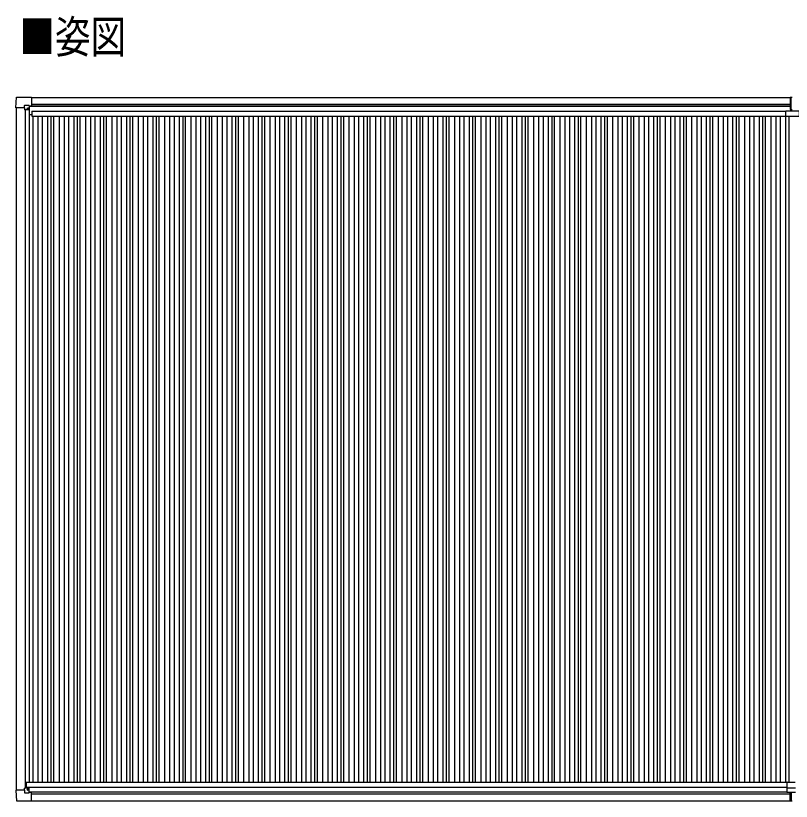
# Model space of a CAD drawing. Units: millimetres, scale not verified. Extents: x -18922 to 18922, y -13365 to 13365.
# Drawn here: x -5950 to -653, y 398 to 5760 of the extents above; entities that cross this region are included whole.
import ezdxf
from ezdxf.enums import TextEntityAlignment as Align

# ---------------------------------------------------------------- set-up
doc = ezdxf.new("R2010")
doc.units = ezdxf.units.MM
doc.header["$LTSCALE"] = 70
for name, color, linetype in [('0-2_USER1', 3, 'Continuous'), ('0-4_YKK_13', 4, 'Continuous'), ('0-5_YKK_A1', 4, 'Continuous')]:
    doc.layers.add(name, color=color, linetype=linetype)
doc.styles.add('ＭＳ ゴシック', font='')
doc.styles.get('ＭＳ ゴシック').set_extended_font_data('MS Gothic')

msp = doc.modelspace()

# ---------------------------------------------------------------- linework, layer by layer
at = {"layer": '0-4_YKK_13'}
for p, q in [((-5842.6, 5204.25), (-5841.74, 5203.39)), ((-5841.74, 5203.39), (-5841.74, 5145.79)), ((-661.15, 5203.85), (-661.15, 5120.44)), ((-653.65, 5119.44), (-653.65, 5204.3)), ((-5889.37, 5148.33), (-5859.45, 5148.33)), ((-5858.74, 5148.04), (-5857.74, 5147.04)), ((-5948.74, 5130.89), (-5949.57, 5131.72)), ((-5890.37, 5130.89), (-5948.74, 5130.89)), ((-5890.37, 5130.89), (-5890.37, 5147.33)), ((-5890.37, 5130.89), (-5890.37, 5117.89)), ((-5864.76, 5125.35), (-5864.76, 5124.39)), ((-5857.74, 5147.04), (-5857.74, 5117.39)), ((-5857.74, 5145.24), (-5842.95, 5145.24)), ((-5842.92, 5145.24), (-5842.2, 5145.29)), ((-5841.74, 5145.79), (-5841.74, 5145.77)), ((-690.65, 5073.05), (-690.65, 5110.05)), ((-660.15, 5119.44), (-653.65, 5119.44)), ((-654.65, 5119.24), (-654.65, 5119.44)), ((-654.65, 5110.05), (-654.65, 5119.24)), ((-653.65, 5119.44), (-647.15, 5119.44)), ((-600.65, 5072.05), (-689.65, 5072.05)), ((-5890.37, 473.51), (-5890.37, 486.51)), ((-5857.74, 457.36), (-5857.74, 487.01)), ((-683.65, 527.18), (-683.65, 459.18)), ((-683.65, 489.18), (-623.65, 489.18)), ((-681.65, 529.18), (-625.65, 529.18)), ((-5948.74, 473.51), (-5949.57, 472.68)), ((-5890.37, 473.51), (-5948.74, 473.51)), ((-5890.37, 473.51), (-5890.37, 457.07)), ((-5889.37, 456.07), (-5859.45, 456.07)), ((-5864.76, 479.05), (-5864.76, 480.01)), ((-5858.74, 456.36), (-5857.74, 457.36)), ((-5857.74, 459.16), (-5842.95, 459.16)), ((-5842.92, 459.16), (-5842.2, 459.11)), ((-5841.74, 458.61), (-5841.74, 458.63)), ((-5841.74, 401.01), (-5841.74, 458.61)), ((-683.65, 459.18), (-623.65, 459.18)), ((-661.15, 399.47), (-661.15, 459.18)), ((-653.65, 459.18), (-653.65, 399.01)), ((-5842.6, 400.15), (-5841.74, 401.01)), ((-653.65, 399.01), (-653.65, 398.02)), ((-646.15, 398.48), (-653.65, 398.02))]:
    msp.add_line(p, q, dxfattribs=at)
for points in [[(-5949.57, 5131.72), (-5949.68, 5131.84), (-5945.27, 5203.92)], [(-5944.77, 5204.39), (-5842.74, 5204.39), (-5842.6, 5204.25)], [(-661.15, 5203.85), (-653.65, 5204.3), (-646.15, 5203.85)], [(-5858.24, 5116.89), (-5887.8, 5116.89), (-5889.36, 5116.89), (-5890.37, 5117.89)], [(-5866.68, 5126.31), (-5867.64, 5126.31), (-5867.64, 5127.27), (-5866.68, 5127.27)], [(-5865.72, 5128.23), (-5865.72, 5129.19), (-5864.76, 5129.19), (-5864.76, 5128.23)], [(-5864.76, 5124.39), (-5865.72, 5124.39), (-5865.72, 5125.35)], [(-5863.8, 5127.27), (-5862.84, 5127.27), (-5862.84, 5126.31), (-5863.8, 5126.31)], [(-690.65, 5110.05), (-599.65, 5110.05), (-599.65, 5073.05)], [(-5858.24, 487.51), (-5887.8, 487.51), (-5889.36, 487.51), (-5890.37, 486.51)], [(-5949.57, 472.68), (-5949.68, 472.56), (-5945.27, 400.47)], [(-5866.68, 478.09), (-5867.64, 478.09), (-5867.64, 477.13), (-5866.68, 477.13)], [(-5864.76, 480.01), (-5865.72, 480.01), (-5865.72, 479.05)], [(-5865.72, 476.17), (-5865.72, 475.21), (-5864.76, 475.21), (-5864.76, 476.17)], [(-5863.8, 477.13), (-5862.84, 477.13), (-5862.84, 478.09), (-5863.8, 478.09)], [(-5944.77, 400.01), (-5842.74, 400.01), (-5842.6, 400.15)], [(-653.65, 398.02), (-661.15, 398.48), (-661.15, 399.47)]]:
    msp.add_lwpolyline(points, dxfattribs=at)
for centre in [(-5865.24, 5126.79), (-5865.24, 477.61)]:
    msp.add_circle(centre, 5.3, dxfattribs=at)
for centre, radius, start, end in [((-5944.77, 5203.89), 0.5, 90, 176.5), ((-5866.68, 5128.23), 0.96, 270, 0), ((-5866.68, 5125.35), 0.96, 0, 90), ((-5863.8, 5128.23), 0.96, 180, 270), ((-5863.8, 5125.35), 0.96, 90, 180), ((-5858.24, 5117.39), 0.5, 270, 315), ((-5858.24, 5117.39), 0.5, 315, 0), ((-5842.95, 5145.74), 0.5, 270, 273.5), ((-660.15, 5120.44), 1, 180, 270), ((-689.65, 5073.05), 1, 180, 270), ((-5858.24, 487.01), 0.5, 45, 90), ((-5858.24, 487.01), 0.5, 0, 45), ((-681.65, 527.18), 2, 90, 180), ((-5866.68, 479.05), 0.96, 270, 0), ((-5866.68, 476.17), 0.96, 0, 90), ((-5863.8, 479.05), 0.96, 180, 270), ((-5863.8, 476.17), 0.96, 90, 180), ((-5842.95, 458.66), 0.5, 86.5, 90), ((-5944.77, 400.51), 0.5, 183.5, 270)]:
    msp.add_arc(centre, radius, start, end, dxfattribs=at)
for centre, major_axis, ratio, start_param, end_param in [((-5889.36, 5147.33), (-0.71, 0.71), 0.99628, 5.4996506, 7.06672), ((-5859.45, 5147.33), (0, 1), 0.998135, 5.4977871, 6.2831853), ((-5842.24, 5145.78), (0.368, -0.347), 0.974973, 5.4546059, 7.0254022), ((-5889.36, 457.07), (-0.71, -0.71), 0.99628, 5.4996506, 7.06672), ((-5859.45, 457.07), (0, -1), 0.998135, 6.2831853, 7.0685835), ((-5842.24, 458.62), (0.368, 0.347), 0.974973, 5.5409684, 7.1117647)]:
    msp.add_ellipse(centre, major_axis=major_axis, ratio=ratio, start_param=start_param, end_param=end_param, dxfattribs=at)
at = {"layer": '0-5_YKK_A1'}
for p, q in [((-5841.74, 5201.26), (-661.15, 5201.26)), ((-5841.74, 5155.21), (-661.15, 5155.21)), ((-5945.74, 5130.89), (-5945.74, 473.51)), ((-5885.74, 5116.89), (-5885.74, 487.51)), ((-5858.74, 5116.89), (-5858.74, 529.18)), ((-5857.74, 5143.87), (-661.15, 5143.87)), ((-5857.74, 5142.08), (-661.15, 5142.08)), ((-5839.74, 5108.55), (-690.65, 5108.55)), ((-5839.74, 5108.55), (-5839.74, 5073.7)), ((-5858.74, 5086.26), (-5839.74, 5086.26)), ((-5839.74, 5073.7), (-690.65, 5073.7)), ((-5833.65, 5073.7), (-5833.65, 529.18)), ((-5798.65, 5073.7), (-5798.65, 529.18)), ((-5768.65, 5073.7), (-5768.65, 529.18)), ((-5733.65, 5073.7), (-5733.65, 529.18)), ((-5709.48, 5073.7), (-5709.48, 529.18)), ((-5691.55, 5073.7), (-5691.55, 529.18)), ((-5653.65, 5073.7), (-5653.65, 529.18)), ((-5618.65, 5073.7), (-5618.65, 529.18)), ((-5588.65, 5073.7), (-5588.65, 529.18)), ((-5553.65, 5073.7), (-5553.65, 529.18)), ((-5529.48, 5073.7), (-5529.48, 529.18)), ((-5511.55, 5073.7), (-5511.55, 529.18)), ((-5473.65, 5073.7), (-5473.65, 529.18)), ((-5438.65, 5073.7), (-5438.65, 529.18)), ((-5408.65, 5073.7), (-5408.65, 529.18)), ((-5373.65, 5073.7), (-5373.65, 529.18)), ((-5349.48, 5073.7), (-5349.48, 529.18)), ((-5331.55, 5073.7), (-5331.55, 529.18)), ((-5293.65, 5073.7), (-5293.65, 529.18)), ((-5258.65, 5073.7), (-5258.65, 529.18)), ((-5228.65, 5073.7), (-5228.65, 529.18)), ((-5193.65, 5073.7), (-5193.65, 529.18)), ((-5169.48, 5073.7), (-5169.48, 529.18)), ((-5151.55, 5073.7), (-5151.55, 529.18)), ((-5113.65, 5073.7), (-5113.65, 529.18)), ((-5078.65, 5073.7), (-5078.65, 529.18)), ((-5048.65, 5073.7), (-5048.65, 529.18)), ((-5013.65, 5073.7), (-5013.65, 529.18)), ((-4989.48, 5073.7), (-4989.48, 529.18)), ((-4971.55, 5073.7), (-4971.55, 529.18)), ((-4933.65, 5073.7), (-4933.65, 529.18)), ((-4898.65, 5073.7), (-4898.65, 529.18)), ((-4868.65, 5073.7), (-4868.65, 529.18)), ((-4833.65, 5073.7), (-4833.65, 529.18)), ((-4809.48, 5073.7), (-4809.48, 529.18)), ((-4791.55, 5073.7), (-4791.55, 529.18)), ((-4753.65, 5073.7), (-4753.65, 529.18)), ((-4718.65, 5073.7), (-4718.65, 529.18)), ((-4688.65, 5073.7), (-4688.65, 529.18)), ((-4653.65, 5073.7), (-4653.65, 529.18)), ((-4629.48, 5073.7), (-4629.48, 529.18)), ((-4611.55, 5073.7), (-4611.55, 529.18)), ((-4573.65, 5073.7), (-4573.65, 529.18)), ((-4538.65, 5073.7), (-4538.65, 529.18)), ((-4508.65, 5073.7), (-4508.65, 529.18)), ((-4473.65, 5073.7), (-4473.65, 529.18)), ((-4449.48, 5073.7), (-4449.48, 529.18)), ((-4431.55, 5073.7), (-4431.55, 529.18)), ((-4393.65, 5073.7), (-4393.65, 529.18)), ((-4358.65, 5073.7), (-4358.65, 529.18)), ((-4328.65, 5073.7), (-4328.65, 529.18)), ((-4293.65, 5073.7), (-4293.65, 529.18)), ((-4269.48, 5073.7), (-4269.48, 529.18)), ((-4251.55, 5073.7), (-4251.55, 529.18)), ((-4213.65, 5073.7), (-4213.65, 529.18)), ((-4178.65, 5073.7), (-4178.65, 529.18)), ((-4148.65, 5073.7), (-4148.65, 529.18)), ((-4113.65, 5073.7), (-4113.65, 529.18)), ((-4089.48, 5073.7), (-4089.48, 529.18)), ((-4071.55, 5073.7), (-4071.55, 529.18)), ((-4033.65, 5073.7), (-4033.65, 529.18)), ((-3998.65, 5073.7), (-3998.65, 529.18)), ((-3968.65, 5073.7), (-3968.65, 529.18)), ((-3933.65, 5073.7), (-3933.65, 529.18)), ((-3909.48, 5073.7), (-3909.48, 529.18)), ((-3891.55, 5073.7), (-3891.55, 529.18)), ((-3853.65, 5073.7), (-3853.65, 529.18)), ((-3818.65, 5073.7), (-3818.65, 529.18)), ((-3788.65, 5073.7), (-3788.65, 529.18)), ((-3753.65, 5073.7), (-3753.65, 529.18)), ((-3729.48, 5073.7), (-3729.48, 529.18)), ((-3711.55, 5073.7), (-3711.55, 529.18)), ((-3673.65, 5073.7), (-3673.65, 529.18)), ((-3638.65, 5073.7), (-3638.65, 529.18)), ((-3608.65, 5073.7), (-3608.65, 529.18)), ((-3573.65, 5073.7), (-3573.65, 529.18)), ((-3549.48, 5073.7), (-3549.48, 529.18)), ((-3531.55, 5073.7), (-3531.55, 529.18)), ((-3493.65, 5073.7), (-3493.65, 529.18)), ((-3458.65, 5073.7), (-3458.65, 529.18)), ((-3428.65, 5073.7), (-3428.65, 529.18)), ((-3393.65, 5073.7), (-3393.65, 529.18)), ((-3369.48, 5073.7), (-3369.48, 529.18)), ((-3351.55, 5073.7), (-3351.55, 529.18)), ((-3313.65, 5073.7), (-3313.65, 529.18)), ((-3278.65, 5073.7), (-3278.65, 529.18)), ((-3248.65, 5073.7), (-3248.65, 529.18)), ((-3213.65, 5073.7), (-3213.65, 529.18)), ((-3189.48, 5073.7), (-3189.48, 529.18)), ((-3171.55, 5073.7), (-3171.55, 529.18)), ((-3133.65, 5073.7), (-3133.65, 529.18)), ((-3098.65, 5073.7), (-3098.65, 529.18)), ((-3068.65, 5073.7), (-3068.65, 529.18)), ((-3033.65, 5073.7), (-3033.65, 529.18)), ((-3009.48, 5073.7), (-3009.48, 529.18)), ((-2991.55, 5073.7), (-2991.55, 529.18)), ((-2953.65, 5073.7), (-2953.65, 529.18)), ((-2918.65, 5073.7), (-2918.65, 529.18)), ((-2888.65, 5073.7), (-2888.65, 529.18)), ((-2853.65, 5073.7), (-2853.65, 529.18)), ((-2829.48, 5073.7), (-2829.48, 529.18)), ((-2811.55, 5073.7), (-2811.55, 529.18)), ((-2773.65, 5073.7), (-2773.65, 529.18)), ((-2738.65, 5073.7), (-2738.65, 529.18)), ((-2708.65, 5073.7), (-2708.65, 529.18)), ((-2673.65, 5073.7), (-2673.65, 529.18)), ((-2649.48, 5073.7), (-2649.48, 529.18)), ((-2631.55, 5073.7), (-2631.55, 529.18)), ((-2593.65, 5073.7), (-2593.65, 529.18)), ((-2558.65, 5073.7), (-2558.65, 529.18)), ((-2528.65, 5073.7), (-2528.65, 529.18)), ((-2493.65, 5073.7), (-2493.65, 529.18)), ((-2469.48, 5073.7), (-2469.48, 529.18)), ((-2451.55, 5073.7), (-2451.55, 529.18)), ((-2413.65, 5073.7), (-2413.65, 529.18)), ((-2378.65, 5073.7), (-2378.65, 529.18)), ((-2348.65, 5073.7), (-2348.65, 529.18)), ((-2313.65, 5073.7), (-2313.65, 529.18)), ((-2289.48, 5073.7), (-2289.48, 529.18)), ((-2271.55, 5073.7), (-2271.55, 529.18)), ((-2233.65, 5073.7), (-2233.65, 529.18)), ((-2198.65, 5073.7), (-2198.65, 529.18)), ((-2168.65, 5073.7), (-2168.65, 529.18)), ((-2133.65, 5073.7), (-2133.65, 529.18)), ((-2109.48, 5073.7), (-2109.48, 529.18)), ((-2091.55, 5073.7), (-2091.55, 529.18)), ((-2053.65, 5073.7), (-2053.65, 529.18)), ((-2018.65, 5073.7), (-2018.65, 529.18)), ((-1988.65, 5073.7), (-1988.65, 529.18)), ((-1953.65, 5073.7), (-1953.65, 529.18)), ((-1929.48, 5073.7), (-1929.48, 529.18)), ((-1911.55, 5073.7), (-1911.55, 529.18)), ((-1873.65, 5073.7), (-1873.65, 529.18)), ((-1838.65, 5073.7), (-1838.65, 529.18)), ((-1808.65, 5073.7), (-1808.65, 529.18)), ((-1773.65, 5073.7), (-1773.65, 529.18)), ((-1749.48, 5073.7), (-1749.48, 529.18)), ((-1731.55, 5073.7), (-1731.55, 529.18)), ((-1693.65, 5073.7), (-1693.65, 529.18)), ((-1658.65, 5073.7), (-1658.65, 529.18)), ((-1628.65, 5073.7), (-1628.65, 529.18)), ((-1593.65, 5073.7), (-1593.65, 529.18)), ((-1569.48, 5073.7), (-1569.48, 529.18)), ((-1551.55, 5073.7), (-1551.55, 529.18)), ((-1513.65, 5073.7), (-1513.65, 529.18)), ((-1478.65, 5073.7), (-1478.65, 529.18)), ((-1448.65, 5073.7), (-1448.65, 529.18)), ((-1413.65, 5073.7), (-1413.65, 529.18)), ((-1389.48, 5073.7), (-1389.48, 529.18)), ((-1371.55, 5073.7), (-1371.55, 529.18)), ((-1333.65, 5073.7), (-1333.65, 529.18)), ((-1298.65, 5073.7), (-1298.65, 529.18)), ((-1268.65, 5073.7), (-1268.65, 529.18)), ((-1233.65, 5073.7), (-1233.65, 529.18)), ((-1209.48, 5073.7), (-1209.48, 529.18)), ((-1191.55, 5073.7), (-1191.55, 529.18)), ((-1153.65, 5073.7), (-1153.65, 529.18)), ((-1118.65, 5073.7), (-1118.65, 529.18)), ((-1088.65, 5073.7), (-1088.65, 529.18)), ((-1053.65, 5073.7), (-1053.65, 529.18)), ((-1029.48, 5073.7), (-1029.48, 529.18)), ((-1011.55, 5073.7), (-1011.55, 529.18)), ((-973.65, 5073.7), (-973.65, 529.18)), ((-938.65, 5073.7), (-938.65, 529.18)), ((-908.65, 5073.7), (-908.65, 529.18)), ((-873.65, 5073.7), (-873.65, 529.18)), ((-849.48, 5073.7), (-849.48, 529.18)), ((-831.55, 5073.7), (-831.55, 529.18)), ((-793.65, 5073.7), (-793.65, 529.18)), ((-758.65, 5073.7), (-758.65, 529.18)), ((-728.65, 5073.7), (-728.65, 529.18)), ((-693.65, 5073.7), (-693.65, 529.18)), ((-669.48, 5072.05), (-669.48, 529.18)), ((-5878.64, 529.18), (-681.65, 529.18)), ((-5878.64, 529.18), (-5878.64, 487.51)), ((-5878.64, 494.49), (-683.65, 494.49)), ((-5857.74, 462.35), (-683.65, 462.35)), ((-5841.74, 449.6), (-661.15, 449.6)), ((-5841.74, 401.26), (-661.15, 401.26))]:
    msp.add_line(p, q, dxfattribs=at)

# ---------------------------------------------------------------- texts
at = {"layer": '0-2_USER1', "style": 'ＭＳ ゴシック', "width": 0.8}
msp.add_text('■姿図', height=222.7, dxfattribs=at).set_placement((-5924.64, 5438.06), align=Align.BOTTOM_LEFT)

doc.saveas('drawing.dxf')
